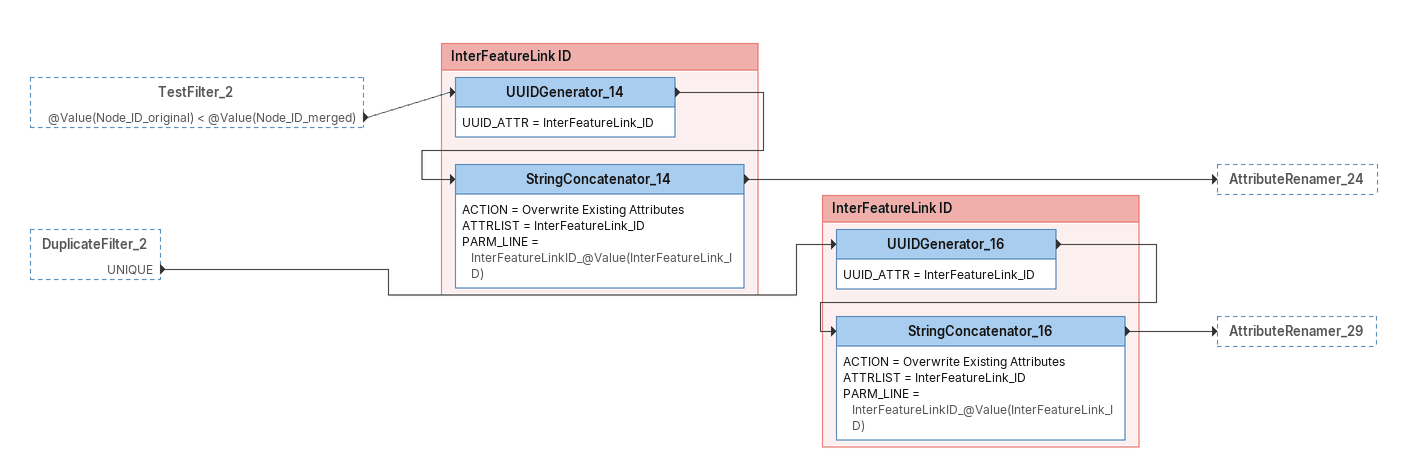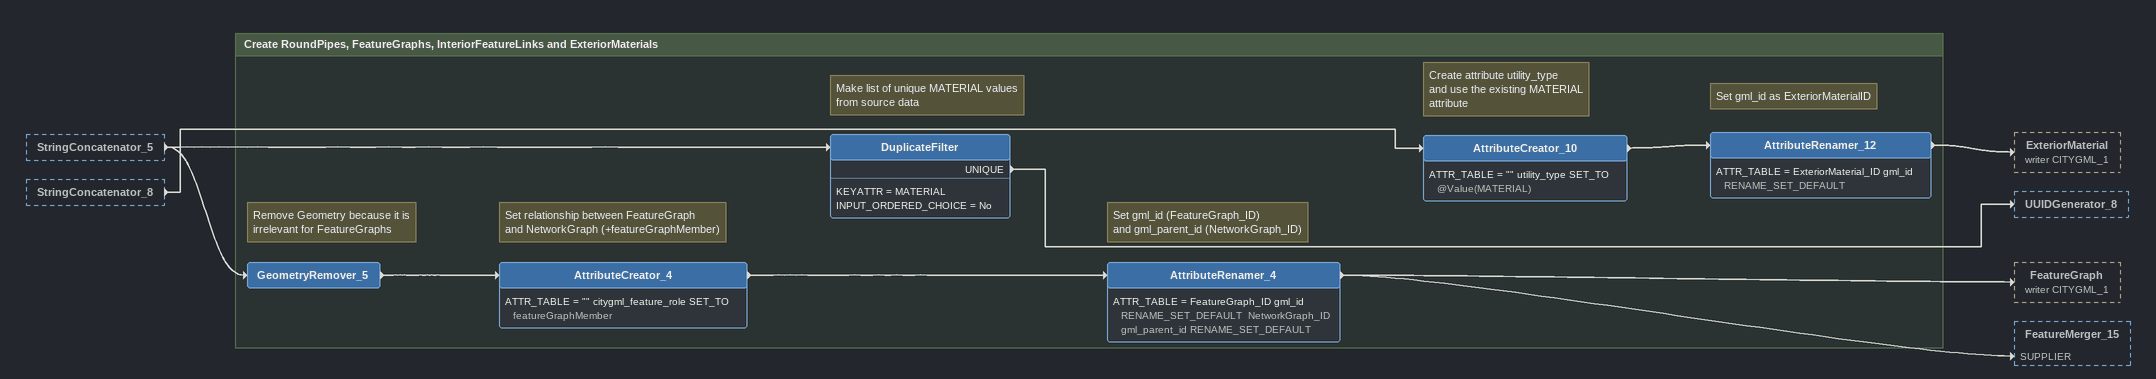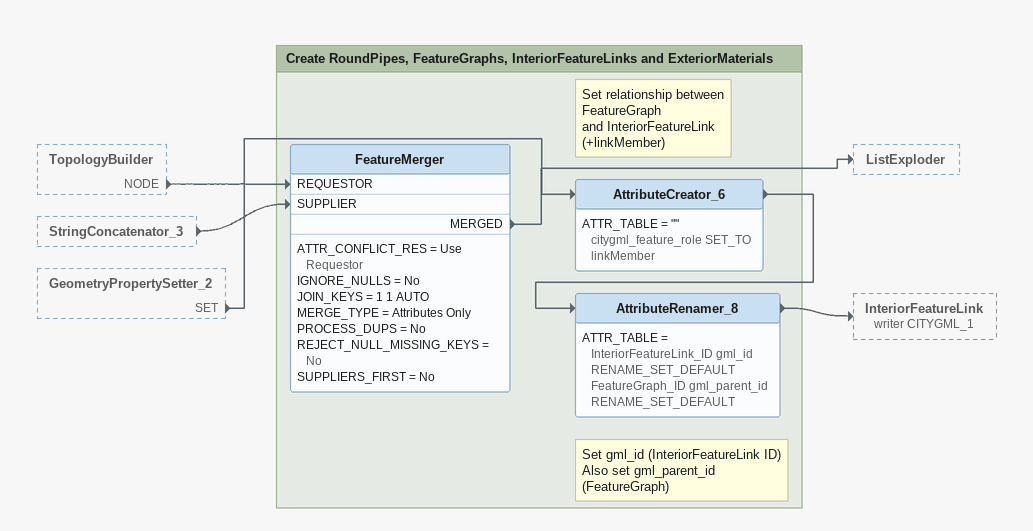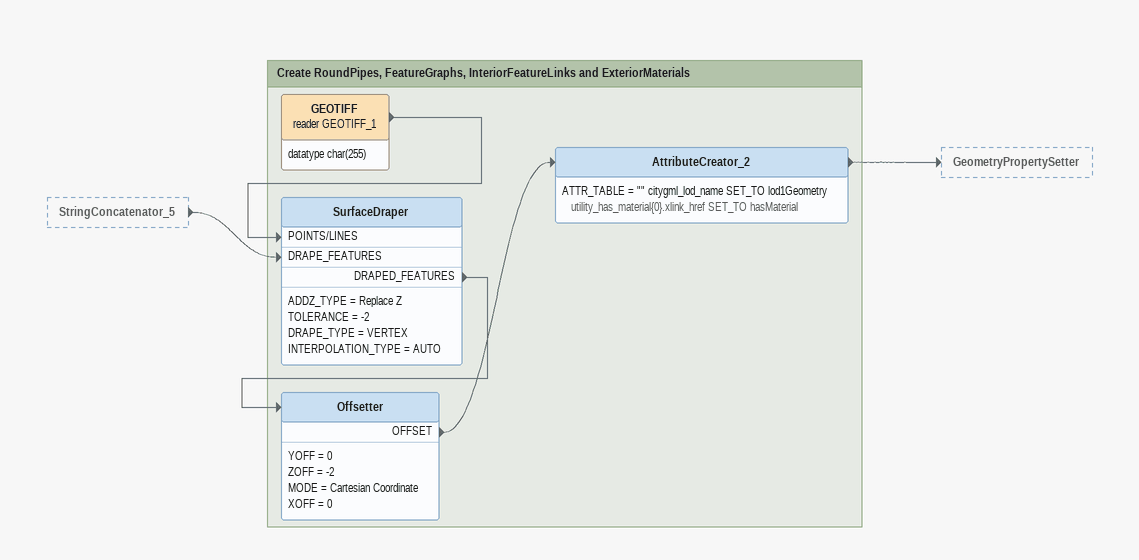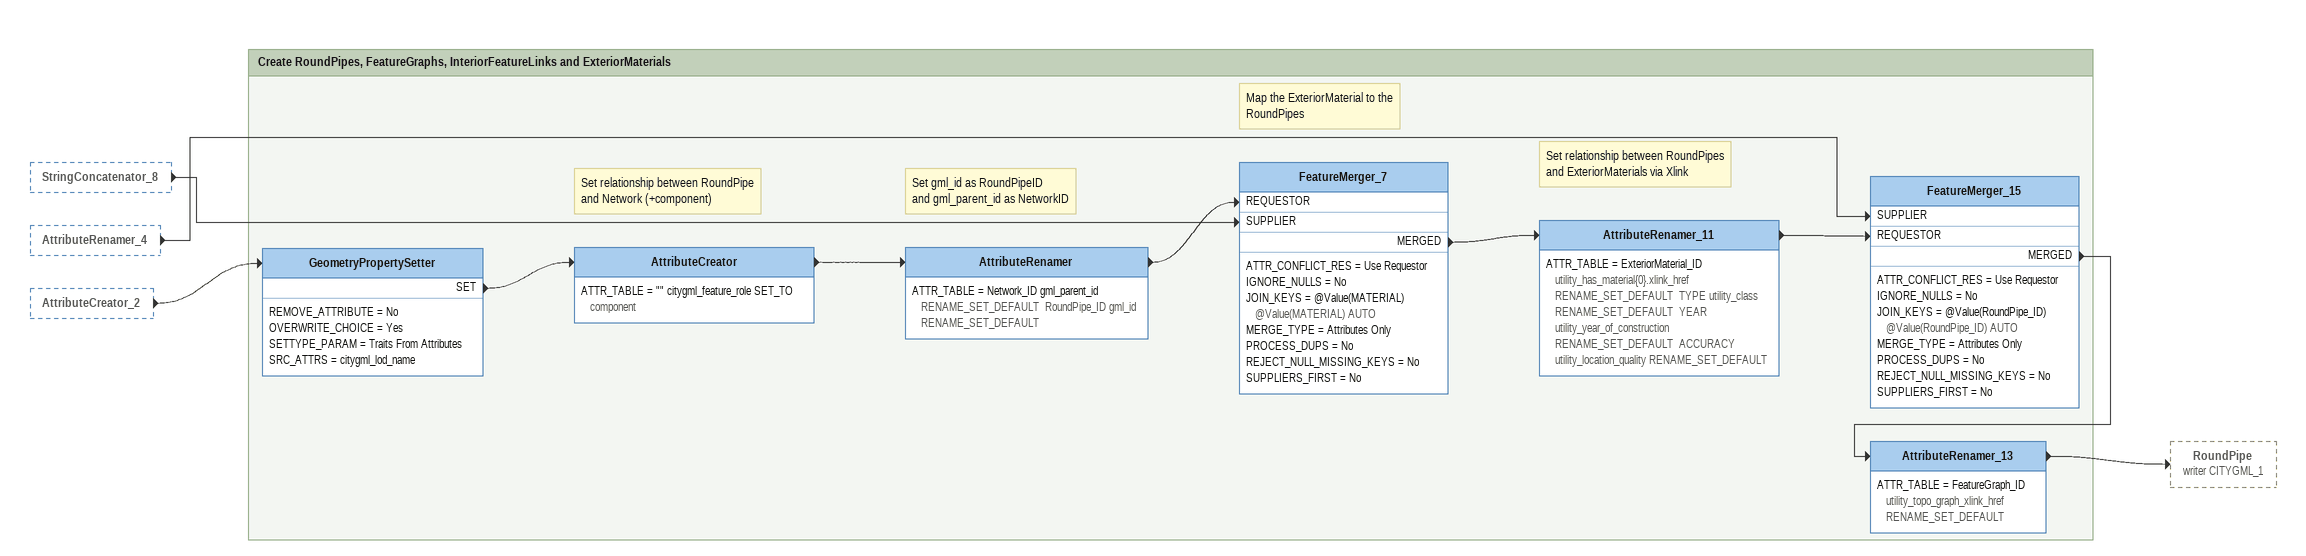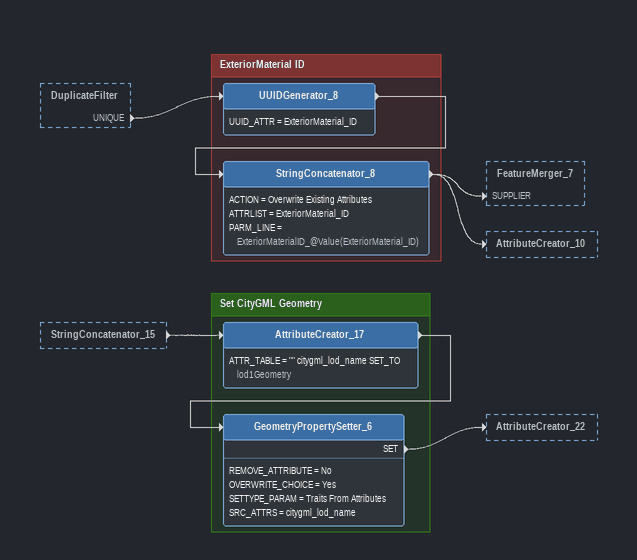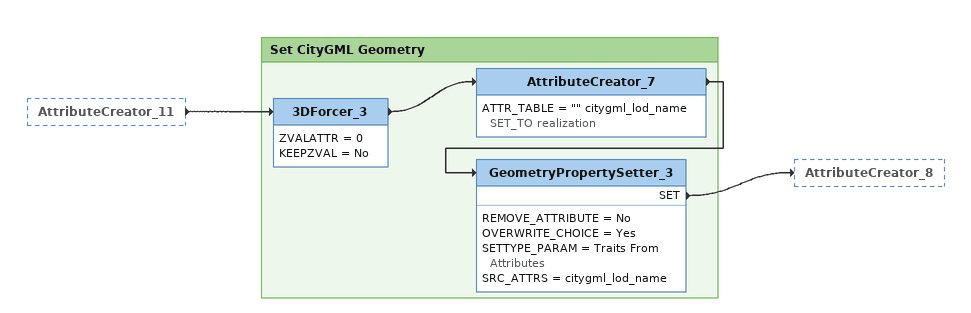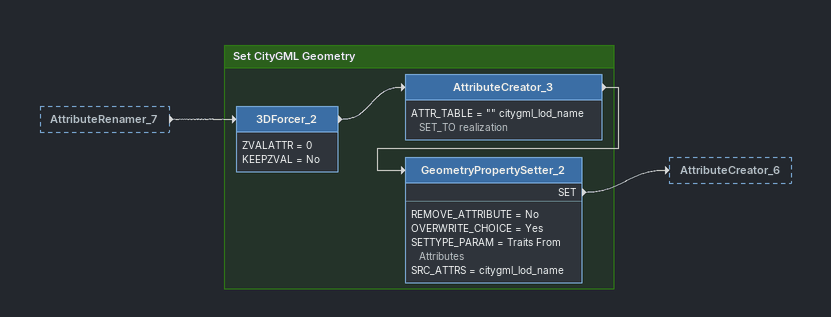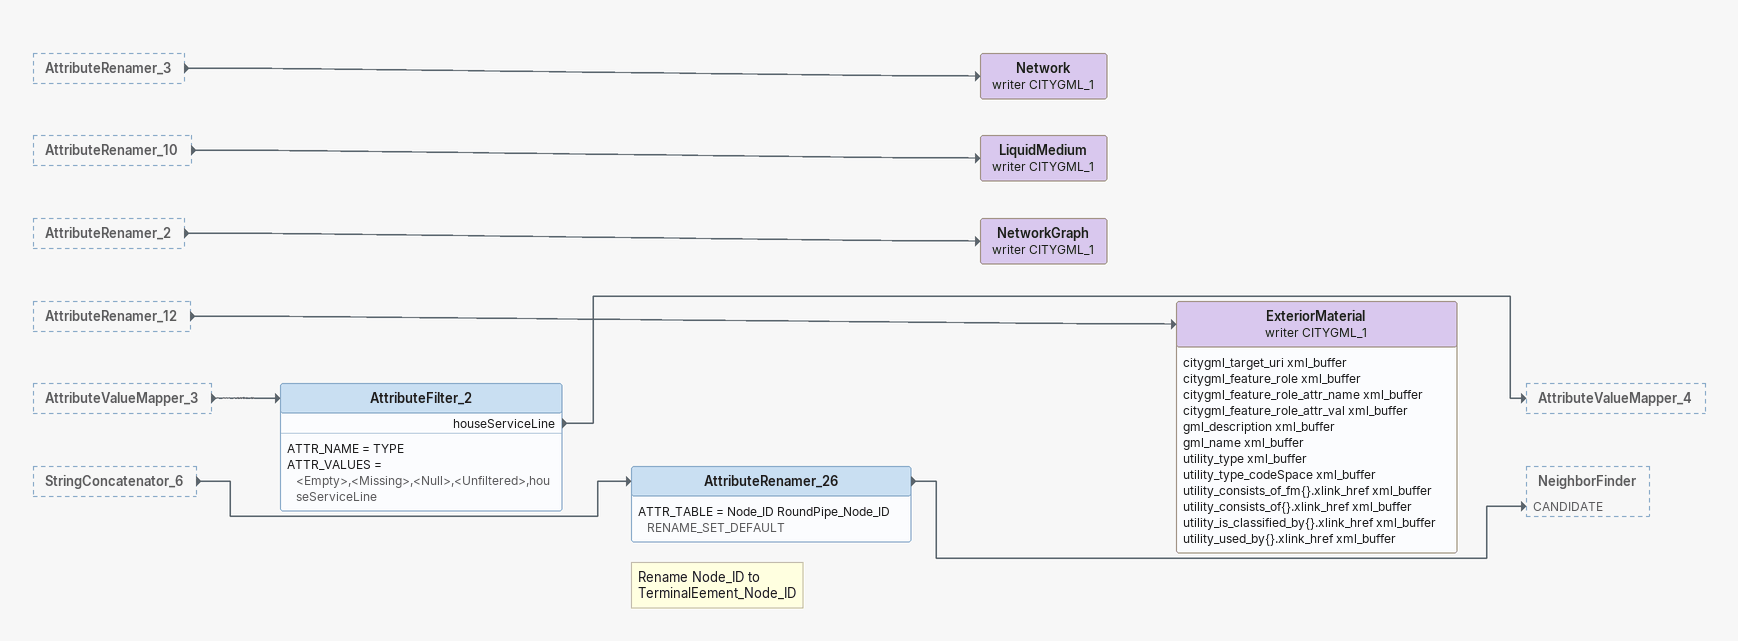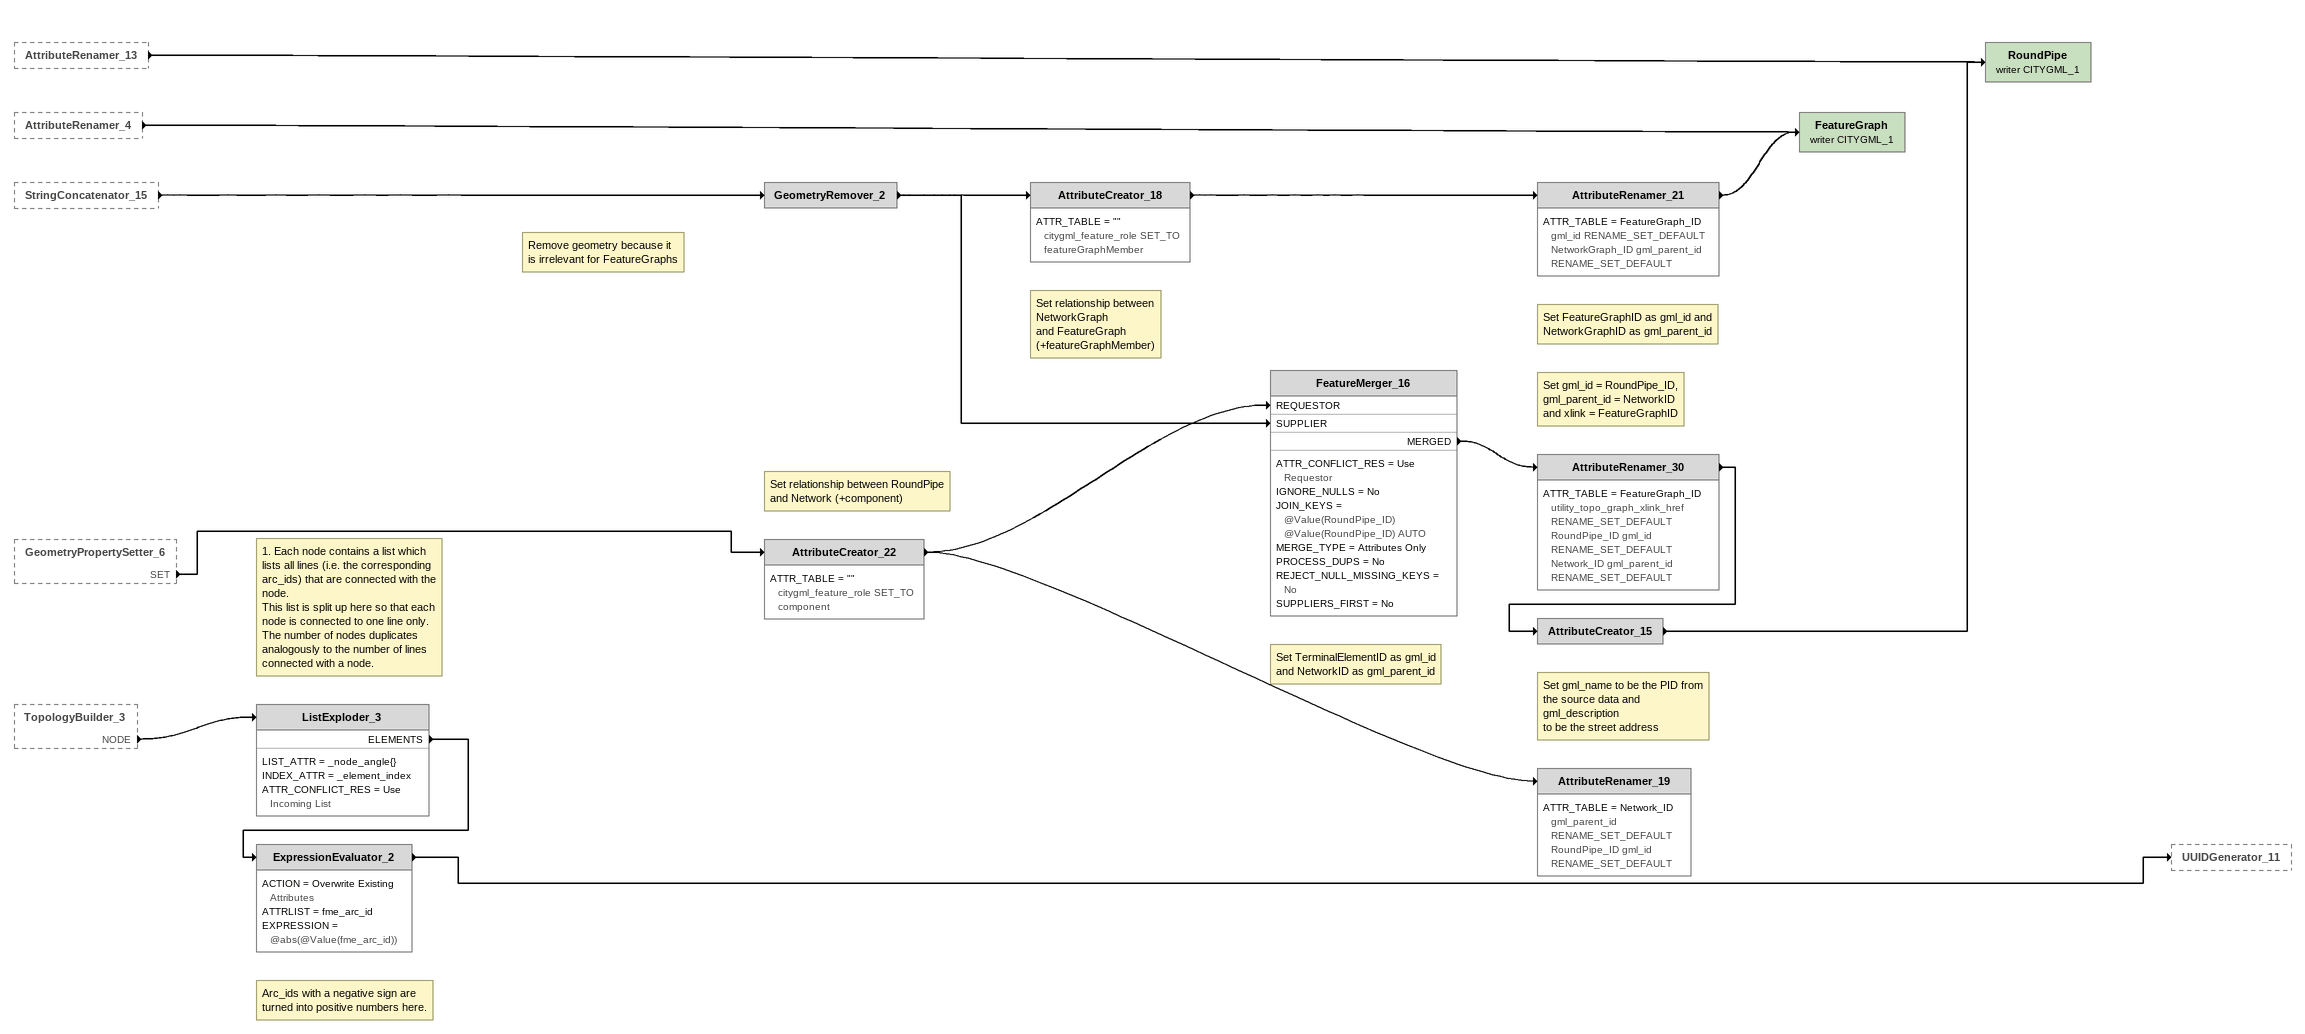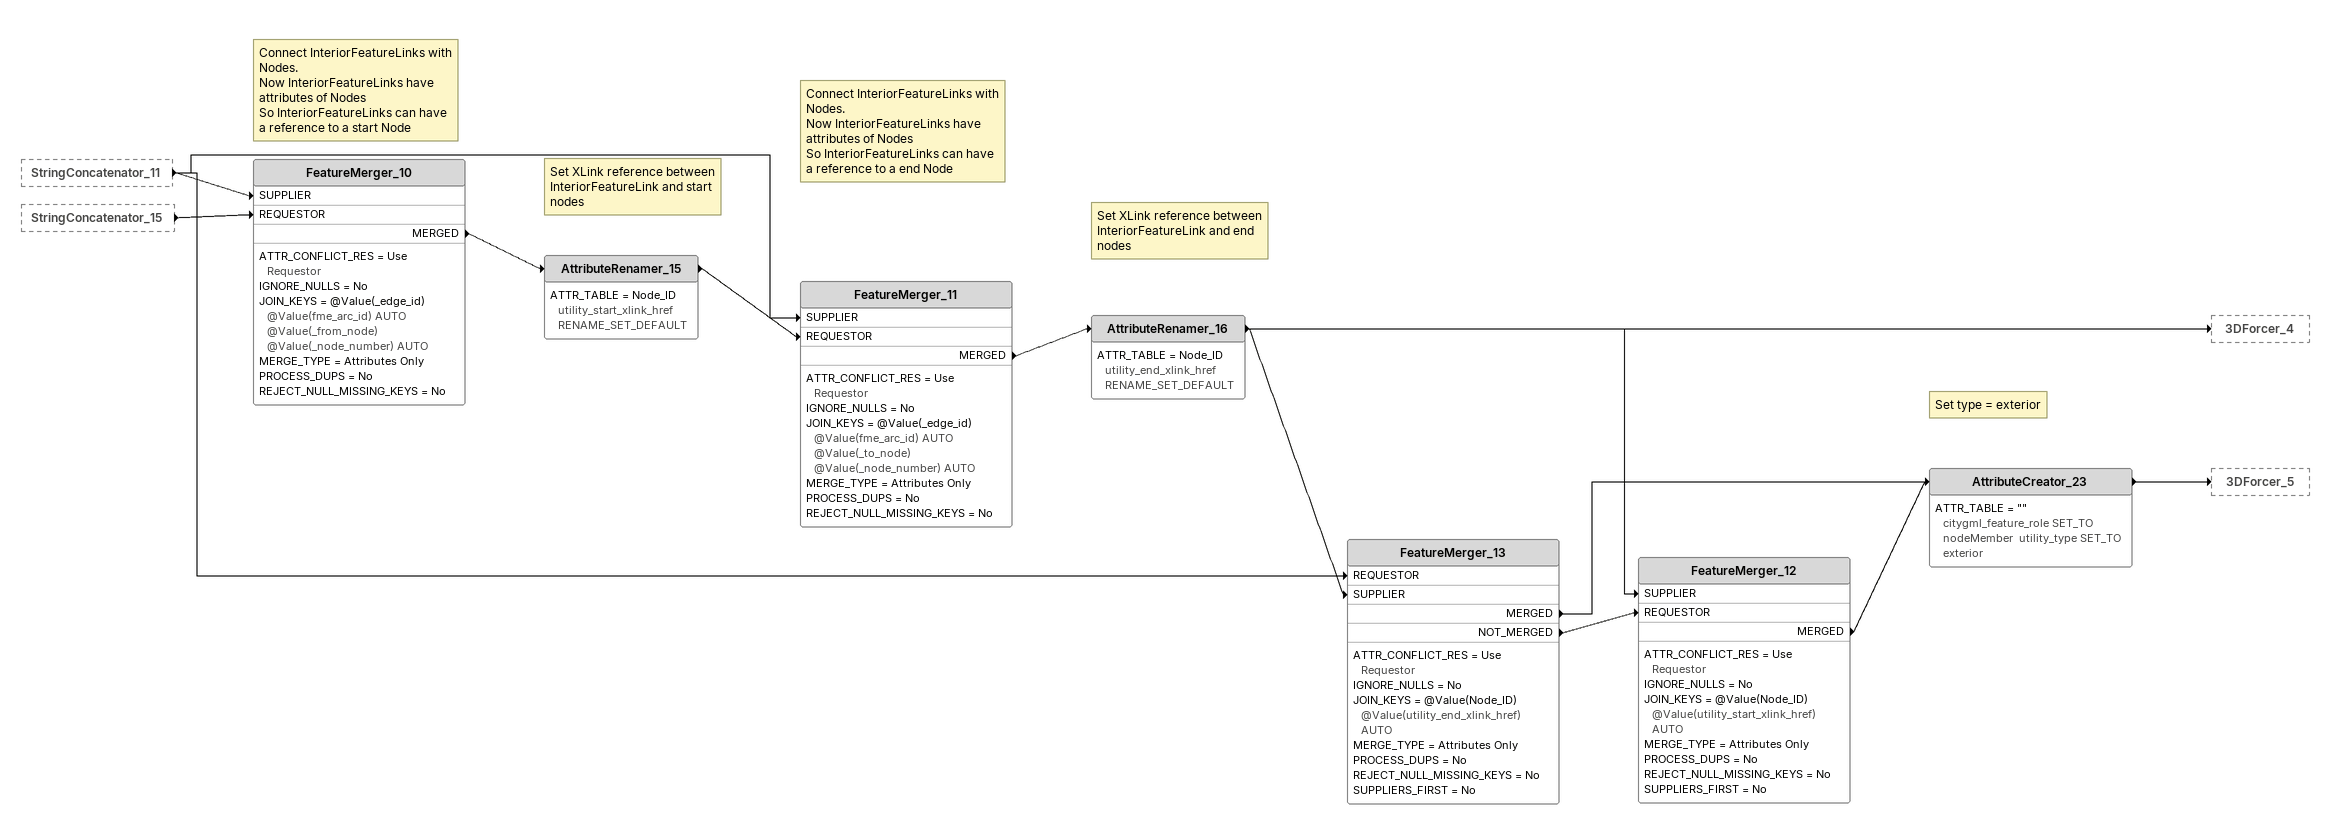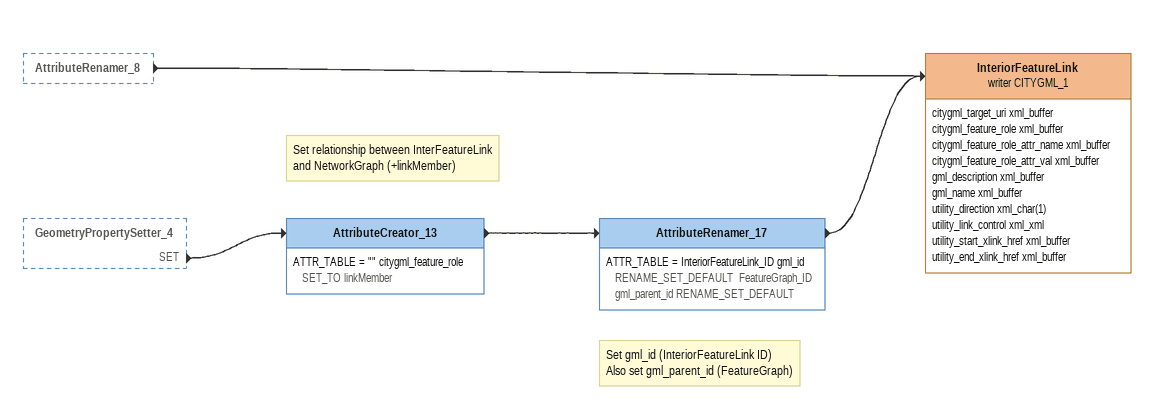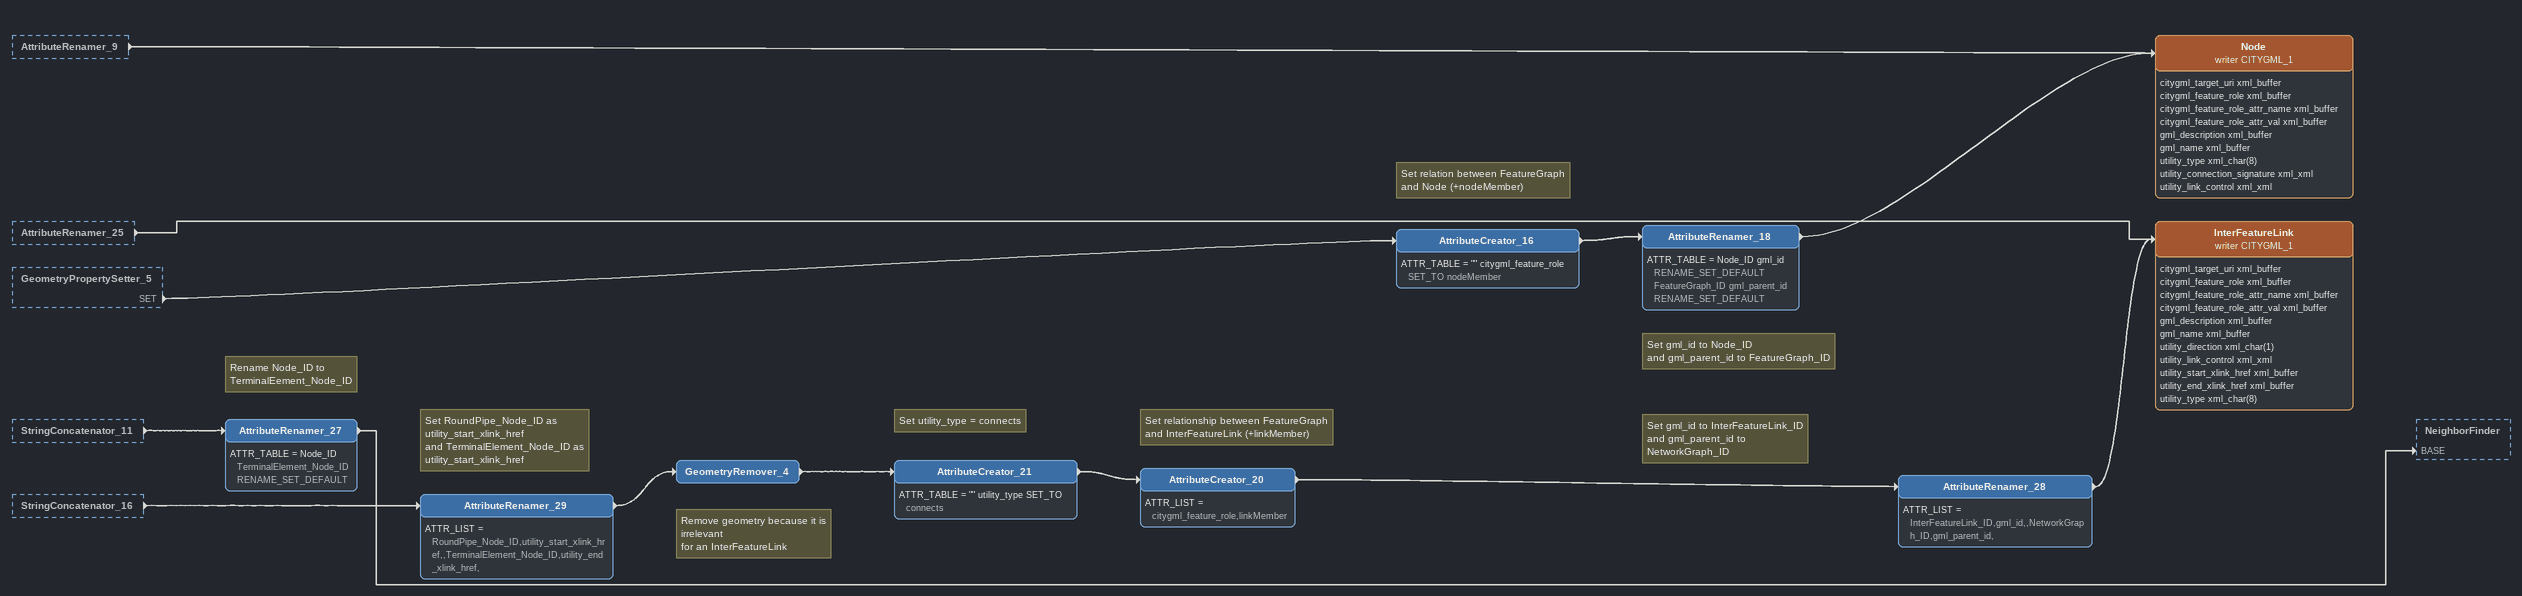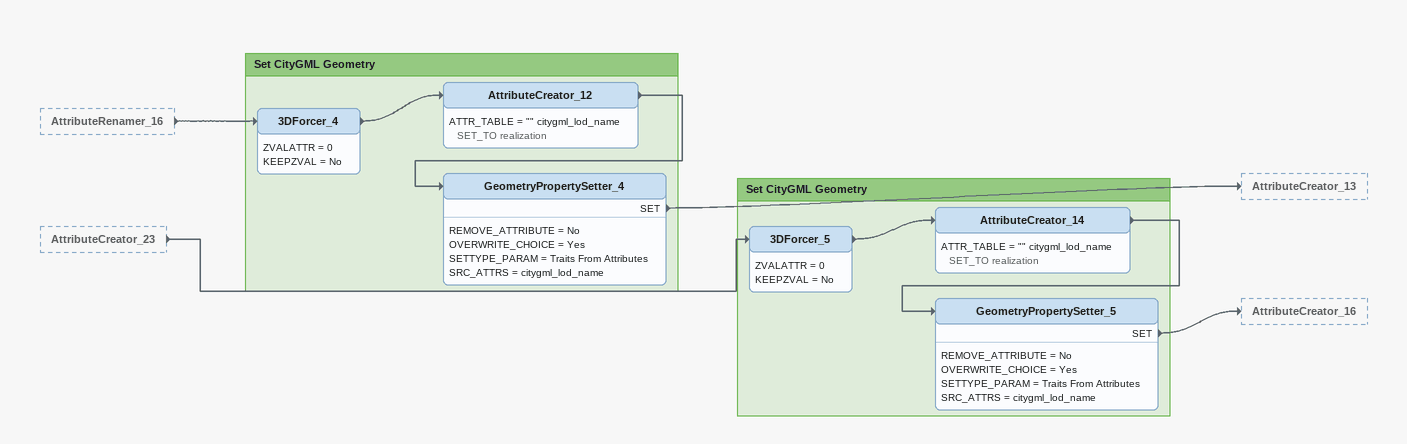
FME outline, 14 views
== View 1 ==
TestFilter_2 [outside]
    @Value(Node_ID_original) < @Value(Node_ID_merged) -> UUIDGenerator_14
DuplicateFilter_2 [outside]
    UNIQUE -> UUIDGenerator_16

Bookmark: InterFeatureLink ID
UUIDGenerator_14
    UUID_ATTR = InterFeatureLink_ID
    -> StringConcatenator_14
StringConcatenator_14
    ACTION = Overwrite Existing Attributes
    ATTRLIST = InterFeatureLink_ID
    PARM_LINE = InterFeatureLinkID_@Value(InterFeatureLink_ID)
    -> AttributeRenamer_24

Bookmark: InterFeatureLink ID
UUIDGenerator_16
    UUID_ATTR = InterFeatureLink_ID
    -> StringConcatenator_16
StringConcatenator_16
    ACTION = Overwrite Existing Attributes
    ATTRLIST = InterFeatureLink_ID
    PARM_LINE = InterFeatureLinkID_@Value(InterFeatureLink_ID)
    -> AttributeRenamer_29

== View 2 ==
StringConcatenator_5 [outside]
    -> GeometryRemover_5
    -> DuplicateFilter
StringConcatenator_8 [outside]
    -> AttributeCreator_10

Bookmark: Create RoundPipes, FeatureGraphs, InteriorFeatureLinks and ExteriorMaterials
Note: Make list of unique MATERIAL values / from source data
DuplicateFilter
    KEYATTR = MATERIAL
    INPUT_ORDERED_CHOICE = No
    UNIQUE -> UUIDGenerator_8
Note: Create attribute utility_type / and use the existing MATERIAL / attribute
AttributeCreator_10
    ATTR_TABLE = "" utility_type SET_TO @Value(MATERIAL)
    -> AttributeRenamer_12
Note: Set gml_id as ExteriorMaterialID
AttributeRenamer_12
    ATTR_TABLE = ExteriorMaterial_ID gml_id RENAME_SET_DEFAULT
    -> ExteriorMaterial (writer CITYGML_1)
Note: Remove Geometry because it is / irrelevant for FeatureGraphs
GeometryRemover_5
    -> AttributeCreator_4
Note: Set relationship between FeatureGraph / and NetworkGraph (+featureGraphMember)
AttributeCreator_4
    ATTR_TABLE = "" citygml_feature_role SET_TO featureGraphMember
    -> AttributeRenamer_4
Note: Set gml_id (FeatureGraph_ID) / and gml_parent_id (NetworkGraph_ID)
AttributeRenamer_4
    ATTR_TABLE = FeatureGraph_ID gml_id RENAME_SET_DEFAULT  NetworkGraph_ID gml_parent_id RENAME_SET_DEFAULT
    -> FeatureGraph (writer CITYGML_1)
    -> FeatureMerger_15 [SUPPLIER]

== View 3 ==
TopologyBuilder [outside]
    NODE -> FeatureMerger [REQUESTOR]
StringConcatenator_3 [outside]
    -> FeatureMerger [SUPPLIER]
GeometryPropertySetter_2 [outside]
    SET -> AttributeCreator_6

Bookmark: Create RoundPipes, FeatureGraphs, InteriorFeatureLinks and ExteriorMaterials
FeatureMerger
    ATTR_CONFLICT_RES = Use Requestor
    IGNORE_NULLS = No
    JOIN_KEYS = 1 1 AUTO
    MERGE_TYPE = Attributes Only
    PROCESS_DUPS = No
    REJECT_NULL_MISSING_KEYS = No
    SUPPLIERS_FIRST = No
    MERGED -> ListExploder
Note: Set relationship between FeatureGraph / and InteriorFeatureLink (+linkMember)
AttributeCreator_6
    ATTR_TABLE = "" citygml_feature_role SET_TO linkMember
    -> AttributeRenamer_8
Note: Set gml_id (InteriorFeatureLink ID) / Also set gml_parent_id (FeatureGraph)
AttributeRenamer_8
    ATTR_TABLE = InteriorFeatureLink_ID gml_id RENAME_SET_DEFAULT  FeatureGraph_ID gml_parent_id RENAME_SET_DEFAULT
    -> InteriorFeatureLink (writer CITYGML_1)

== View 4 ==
StringConcatenator_5 [outside]
    -> SurfaceDraper [DRAPE_FEATURES]

Bookmark: Create RoundPipes, FeatureGraphs, InteriorFeatureLinks and ExteriorMaterials
GEOTIFF (reader GEOTIFF_1)
    attributes: datatype char(255)
    -> SurfaceDraper [POINTS/LINES]
SurfaceDraper
    ADDZ_TYPE = Replace Z
    TOLERANCE = -2
    DRAPE_TYPE = VERTEX
    INTERPOLATION_TYPE = AUTO
    DRAPED_FEATURES -> Offsetter
Offsetter
    YOFF = 0
    ZOFF = -2
    MODE = Cartesian Coordinate
    XOFF = 0
    OFFSET -> AttributeCreator_2
AttributeCreator_2
    ATTR_TABLE = "" citygml_lod_name SET_TO lod1Geometry  utility_has_material{0}.xlink_href SET_TO hasMaterial
    -> GeometryPropertySetter

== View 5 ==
StringConcatenator_8 [outside]
    -> FeatureMerger_7 [SUPPLIER]
AttributeRenamer_4 [outside]
    -> FeatureMerger_15 [SUPPLIER]
AttributeCreator_2 [outside]
    -> GeometryPropertySetter

Bookmark: Create RoundPipes, FeatureGraphs, InteriorFeatureLinks and ExteriorMaterials
GeometryPropertySetter
    REMOVE_ATTRIBUTE = No
    OVERWRITE_CHOICE = Yes
    SETTYPE_PARAM = Traits From Attributes
    SRC_ATTRS = citygml_lod_name
    SET -> AttributeCreator
Note: Set relationship between RoundPipe / and Network (+component)
AttributeCreator
    ATTR_TABLE = "" citygml_feature_role SET_TO component
    -> AttributeRenamer
Note: Set gml_id as RoundPipeID / and gml_parent_id as NetworkID
AttributeRenamer
    ATTR_TABLE = Network_ID gml_parent_id RENAME_SET_DEFAULT  RoundPipe_ID gml_id RENAME_SET_DEFAULT
    -> FeatureMerger_7 [REQUESTOR]
Note: Map the ExteriorMaterial to the / RoundPipes
FeatureMerger_7
    ATTR_CONFLICT_RES = Use Requestor
    IGNORE_NULLS = No
    JOIN_KEYS = @Value(MATERIAL) @Value(MATERIAL) AUTO
    MERGE_TYPE = Attributes Only
    PROCESS_DUPS = No
    REJECT_NULL_MISSING_KEYS = No
    SUPPLIERS_FIRST = No
    MERGED -> AttributeRenamer_11
Note: Set relationship between RoundPipes / and ExteriorMaterials via Xlink
AttributeRenamer_11
    ATTR_TABLE = ExteriorMaterial_ID utility_has_material{0}.xlink_href RENAME_SET_DEFAULT  TYPE utility_class RENAME_SET_DEFAULT  YEAR utility_year_of_construction RENAME_SET_DEFAULT  ACCURACY utility_location_quality RENAME_SET_DEFAULT
    -> FeatureMerger_15 [REQUESTOR]
FeatureMerger_15
    ATTR_CONFLICT_RES = Use Requestor
    IGNORE_NULLS = No
    JOIN_KEYS = @Value(RoundPipe_ID) @Value(RoundPipe_ID) AUTO
    MERGE_TYPE = Attributes Only
    PROCESS_DUPS = No
    REJECT_NULL_MISSING_KEYS = No
    SUPPLIERS_FIRST = No
    MERGED -> AttributeRenamer_13
AttributeRenamer_13
    ATTR_TABLE = FeatureGraph_ID utility_topo_graph_xlink_href RENAME_SET_DEFAULT
    -> RoundPipe (writer CITYGML_1)

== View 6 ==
DuplicateFilter [outside]
    UNIQUE -> UUIDGenerator_8
StringConcatenator_15 [outside]
    -> AttributeCreator_17

Bookmark: ExteriorMaterial ID
UUIDGenerator_8
    UUID_ATTR = ExteriorMaterial_ID
    -> StringConcatenator_8
StringConcatenator_8
    ACTION = Overwrite Existing Attributes
    ATTRLIST = ExteriorMaterial_ID
    PARM_LINE = ExteriorMaterialID_@Value(ExteriorMaterial_ID)
    -> FeatureMerger_7 [SUPPLIER]
    -> AttributeCreator_10

Bookmark: Set CityGML Geometry
AttributeCreator_17
    ATTR_TABLE = "" citygml_lod_name SET_TO lod1Geometry
    -> GeometryPropertySetter_6
GeometryPropertySetter_6
    REMOVE_ATTRIBUTE = No
    OVERWRITE_CHOICE = Yes
    SETTYPE_PARAM = Traits From Attributes
    SRC_ATTRS = citygml_lod_name
    SET -> AttributeCreator_22

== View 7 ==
AttributeCreator_11 [outside]
    -> 3DForcer_3

Bookmark: Set CityGML Geometry
3DForcer_3
    ZVALATTR = 0
    KEEPZVAL = No
    -> AttributeCreator_7
AttributeCreator_7
    ATTR_TABLE = "" citygml_lod_name SET_TO realization
    -> GeometryPropertySetter_3
GeometryPropertySetter_3
    REMOVE_ATTRIBUTE = No
    OVERWRITE_CHOICE = Yes
    SETTYPE_PARAM = Traits From Attributes
    SRC_ATTRS = citygml_lod_name
    SET -> AttributeCreator_8

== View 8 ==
AttributeRenamer_7 [outside]
    -> 3DForcer_2

Bookmark: Set CityGML Geometry
3DForcer_2
    ZVALATTR = 0
    KEEPZVAL = No
    -> AttributeCreator_3
AttributeCreator_3
    ATTR_TABLE = "" citygml_lod_name SET_TO realization
    -> GeometryPropertySetter_2
GeometryPropertySetter_2
    REMOVE_ATTRIBUTE = No
    OVERWRITE_CHOICE = Yes
    SETTYPE_PARAM = Traits From Attributes
    SRC_ATTRS = citygml_lod_name
    SET -> AttributeCreator_6

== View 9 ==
AttributeRenamer_3 [outside]
    -> Network (writer CITYGML_1)
AttributeRenamer_10 [outside]
    -> LiquidMedium (writer CITYGML_1)
AttributeRenamer_2 [outside]
    -> NetworkGraph (writer CITYGML_1)
AttributeRenamer_12 [outside]
    -> ExteriorMaterial (writer CITYGML_1)
AttributeValueMapper_3 [outside]
    -> AttributeFilter_2
StringConcatenator_6 [outside]
    -> AttributeRenamer_26
AttributeFilter_2
    ATTR_NAME = TYPE
    ATTR_VALUES = <Empty>,<Missing>,<Null>,<Unfiltered>,houseServiceLine
    houseServiceLine -> AttributeValueMapper_4
Network (writer CITYGML_1)
LiquidMedium (writer CITYGML_1)
NetworkGraph (writer CITYGML_1)
ExteriorMaterial (writer CITYGML_1)
    attributes: citygml_target_uri xml_buffer, citygml_feature_role xml_buffer, citygml_feature_role_attr_name xml_buffer, citygml_feature_role_attr_val xml_buffer, gml_description xml_buffer, gml_name xml_buffer, utility_type xml_buffer, utility_type_codeSpace xml_buffer, utility_consists_of_fm{}.xlink_href xml_buffer, utility_consists_of{}.xlink_href xml_buffer, utility_is_classified_by{}.xlink_href xml_buffer, utility_used_by{}.xlink_href xml_buffer
Note: Rename Node_ID to TerminalEement_Node_ID
AttributeRenamer_26
    ATTR_TABLE = Node_ID RoundPipe_Node_ID RENAME_SET_DEFAULT
    -> NeighborFinder [CANDIDATE]

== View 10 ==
AttributeRenamer_13 [outside]
    -> RoundPipe (writer CITYGML_1)
AttributeRenamer_4 [outside]
    -> FeatureGraph (writer CITYGML_1)
StringConcatenator_15 [outside]
    -> GeometryRemover_2
GeometryPropertySetter_6 [outside]
    SET -> AttributeCreator_22
TopologyBuilder_3 [outside]
    NODE -> ListExploder_3
Note: Remove geometry because it / is irrelevant for FeatureGraphs
GeometryRemover_2
    -> AttributeCreator_18
    -> FeatureMerger_16 [SUPPLIER]
Note: Set relationship between NetworkGraph / and FeatureGraph (+featureGraphMember)
AttributeCreator_18
    ATTR_TABLE = "" citygml_feature_role SET_TO featureGraphMember
    -> AttributeRenamer_21
Note: Set FeatureGraphID as gml_id and / NetworkGraphID as gml_parent_id
AttributeRenamer_21
    ATTR_TABLE = FeatureGraph_ID gml_id RENAME_SET_DEFAULT  NetworkGraph_ID gml_parent_id RENAME_SET_DEFAULT
    -> FeatureGraph (writer CITYGML_1)
FeatureGraph (writer CITYGML_1)
Note: Set relationship between RoundPipe / and Network (+component)
AttributeCreator_22
    ATTR_TABLE = "" citygml_feature_role SET_TO component
    -> AttributeRenamer_19
    -> FeatureMerger_16 [REQUESTOR]
FeatureMerger_16
    ATTR_CONFLICT_RES = Use Requestor
    IGNORE_NULLS = No
    JOIN_KEYS = @Value(RoundPipe_ID) @Value(RoundPipe_ID) AUTO
    MERGE_TYPE = Attributes Only
    PROCESS_DUPS = No
    REJECT_NULL_MISSING_KEYS = No
    SUPPLIERS_FIRST = No
    MERGED -> AttributeRenamer_30
Note: Set gml_id = RoundPipe_ID, / gml_parent_id = NetworkID / and xlink = FeatureGraphID
AttributeRenamer_30
    ATTR_TABLE = FeatureGraph_ID utility_topo_graph_xlink_href RENAME_SET_DEFAULT  RoundPipe_ID gml_id RENAME_SET_DEFAULT  Network_ID gml_parent_id RENAME_SET_DEFAULT
    -> AttributeCreator_15
Note: Set gml_name to be the PID from / the source data and gml_description / to be the street address
AttributeCreator_15
    -> RoundPipe (writer CITYGML_1)
Note: Set TerminalElementID as gml_id / and NetworkID as gml_parent_id
AttributeRenamer_19
    ATTR_TABLE = Network_ID gml_parent_id RENAME_SET_DEFAULT  RoundPipe_ID gml_id RENAME_SET_DEFAULT
Note: 1. Each node contains a list which lists all lines (i.e. the corresponding arc_ids) that are connected with the node. / This list is split up here so that each node is connected to one line only. / The number of nodes duplicates analogously to the number of lines connected with a node.
ListExploder_3
    LIST_ATTR = _node_angle{}
    INDEX_ATTR = _element_index
    ATTR_CONFLICT_RES = Use Incoming List
    ELEMENTS -> ExpressionEvaluator_2
Note: Arc_ids with a negative sign are / turned into positive numbers here.
ExpressionEvaluator_2
    ACTION = Overwrite Existing Attributes
    ATTRLIST = fme_arc_id
    EXPRESSION = @abs(@Value(fme_arc_id))
    -> UUIDGenerator_11
RoundPipe (writer CITYGML_1)

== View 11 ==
StringConcatenator_11 [outside]
    -> FeatureMerger_10 [SUPPLIER]
    -> FeatureMerger_11 [SUPPLIER]
    -> FeatureMerger_13 [REQUESTOR]
StringConcatenator_15 [outside]
    -> FeatureMerger_10 [REQUESTOR]
Note: Connect InteriorFeatureLinks with Nodes. / Now InteriorFeatureLinks have attributes of Nodes / So InteriorFeatureLinks can have a reference to a start Node
FeatureMerger_10
    ATTR_CONFLICT_RES = Use Requestor
    IGNORE_NULLS = No
    JOIN_KEYS = @Value(_edge_id) @Value(fme_arc_id) AUTO @Value(_from_node) @Value(_node_number) AUTO
    MERGE_TYPE = Attributes Only
    PROCESS_DUPS = No
    REJECT_NULL_MISSING_KEYS = No
    MERGED -> AttributeRenamer_15
Note: Set XLink reference between / InteriorFeatureLink and start / nodes
AttributeRenamer_15
    ATTR_TABLE = Node_ID utility_start_xlink_href RENAME_SET_DEFAULT
    -> FeatureMerger_11 [REQUESTOR]
Note: Connect InteriorFeatureLinks with Nodes. / Now InteriorFeatureLinks have attributes of Nodes / So InteriorFeatureLinks can have a reference to a end Node
FeatureMerger_11
    ATTR_CONFLICT_RES = Use Requestor
    IGNORE_NULLS = No
    JOIN_KEYS = @Value(_edge_id) @Value(fme_arc_id) AUTO @Value(_to_node) @Value(_node_number) AUTO
    MERGE_TYPE = Attributes Only
    PROCESS_DUPS = No
    REJECT_NULL_MISSING_KEYS = No
    MERGED -> AttributeRenamer_16
Note: Set XLink reference between / InteriorFeatureLink and end / nodes
AttributeRenamer_16
    ATTR_TABLE = Node_ID utility_end_xlink_href RENAME_SET_DEFAULT
    -> 3DForcer_4
    -> FeatureMerger_13 [SUPPLIER]
    -> FeatureMerger_12 [SUPPLIER]
FeatureMerger_13
    ATTR_CONFLICT_RES = Use Requestor
    IGNORE_NULLS = No
    JOIN_KEYS = @Value(Node_ID) @Value(utility_end_xlink_href) AUTO
    MERGE_TYPE = Attributes Only
    PROCESS_DUPS = No
    REJECT_NULL_MISSING_KEYS = No
    SUPPLIERS_FIRST = No
    MERGED -> AttributeCreator_23
    NOT_MERGED -> FeatureMerger_12 [REQUESTOR]
FeatureMerger_12
    ATTR_CONFLICT_RES = Use Requestor
    IGNORE_NULLS = No
    JOIN_KEYS = @Value(Node_ID) @Value(utility_start_xlink_href) AUTO
    MERGE_TYPE = Attributes Only
    PROCESS_DUPS = No
    REJECT_NULL_MISSING_KEYS = No
    SUPPLIERS_FIRST = No
    MERGED -> AttributeCreator_23
Note: Set type = exterior
AttributeCreator_23
    ATTR_TABLE = "" citygml_feature_role SET_TO nodeMember  utility_type SET_TO exterior
    -> 3DForcer_5

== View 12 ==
AttributeRenamer_8 [outside]
    -> InteriorFeatureLink (writer CITYGML_1)
GeometryPropertySetter_4 [outside]
    SET -> AttributeCreator_13
Note: Set relationship between InterFeatureLink / and NetworkGraph (+linkMember)
AttributeCreator_13
    ATTR_TABLE = "" citygml_feature_role SET_TO linkMember
    -> AttributeRenamer_17
Note: Set gml_id (InteriorFeatureLink ID) / Also set gml_parent_id (FeatureGraph)
AttributeRenamer_17
    ATTR_TABLE = InteriorFeatureLink_ID gml_id RENAME_SET_DEFAULT  FeatureGraph_ID gml_parent_id RENAME_SET_DEFAULT
    -> InteriorFeatureLink (writer CITYGML_1)
InteriorFeatureLink (writer CITYGML_1)
    attributes: citygml_target_uri xml_buffer, citygml_feature_role xml_buffer, citygml_feature_role_attr_name xml_buffer, citygml_feature_role_attr_val xml_buffer, gml_description xml_buffer, gml_name xml_buffer, utility_direction xml_char(1), utility_link_control xml_xml, utility_start_xlink_href xml_buffer, utility_end_xlink_href xml_buffer

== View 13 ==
AttributeRenamer_9 [outside]
    -> Node (writer CITYGML_1)
AttributeRenamer_25 [outside]
    -> InterFeatureLink (writer CITYGML_1)
GeometryPropertySetter_5 [outside]
    SET -> AttributeCreator_16
StringConcatenator_11 [outside]
    -> AttributeRenamer_27
StringConcatenator_16 [outside]
    -> AttributeRenamer_29
Note: Set relation between FeatureGraph / and Node (+nodeMember)
AttributeCreator_16
    ATTR_TABLE = "" citygml_feature_role SET_TO nodeMember
    -> AttributeRenamer_18
Note: Set gml_id to Node_ID / and gml_parent_id to FeatureGraph_ID
AttributeRenamer_18
    ATTR_TABLE = Node_ID gml_id RENAME_SET_DEFAULT  FeatureGraph_ID gml_parent_id RENAME_SET_DEFAULT
    -> Node (writer CITYGML_1)
Node (writer CITYGML_1)
    attributes: citygml_target_uri xml_buffer, citygml_feature_role xml_buffer, citygml_feature_role_attr_name xml_buffer, citygml_feature_role_attr_val xml_buffer, gml_description xml_buffer, gml_name xml_buffer, utility_type xml_char(8), utility_connection_signature xml_xml, utility_link_control xml_xml
Note: Rename Node_ID to TerminalEement_Node_ID
AttributeRenamer_27
    ATTR_TABLE = Node_ID TerminalElement_Node_ID RENAME_SET_DEFAULT
    -> NeighborFinder [BASE]
Note: Set RoundPipe_Node_ID as utility_start_xlink_href / and TerminalElement_Node_ID as utility_start_xlink_href
AttributeRenamer_29
    ATTR_LIST = RoundPipe_Node_ID,utility_start_xlink_href,,TerminalElement_Node_ID,utility_end_xlink_href,
    -> GeometryRemover_4
Note: Remove geometry because it is irrelevant / for an InterFeatureLink
GeometryRemover_4
    -> AttributeCreator_21
Note: Set utility_type = connects
AttributeCreator_21
    ATTR_TABLE = "" utility_type SET_TO connects
    -> AttributeCreator_20
Note: Set relationship between FeatureGraph / and InterFeatureLink (+linkMember)
AttributeCreator_20
    ATTR_LIST = citygml_feature_role,linkMember
    -> AttributeRenamer_28
Note: Set gml_id to InterFeatureLink_ID / and gml_parent_id to NetworkGraph_ID
AttributeRenamer_28
    ATTR_LIST = InterFeatureLink_ID,gml_id,,NetworkGraph_ID,gml_parent_id,
    -> InterFeatureLink (writer CITYGML_1)
InterFeatureLink (writer CITYGML_1)
    attributes: citygml_target_uri xml_buffer, citygml_feature_role xml_buffer, citygml_feature_role_attr_name xml_buffer, citygml_feature_role_attr_val xml_buffer, gml_description xml_buffer, gml_name xml_buffer, utility_direction xml_char(1), utility_link_control xml_xml, utility_start_xlink_href xml_buffer, utility_end_xlink_href xml_buffer, utility_type xml_char(8)

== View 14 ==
AttributeRenamer_16 [outside]
    -> 3DForcer_4
AttributeCreator_23 [outside]
    -> 3DForcer_5

Bookmark: Set CityGML Geometry
3DForcer_4
    ZVALATTR = 0
    KEEPZVAL = No
    -> AttributeCreator_12
AttributeCreator_12
    ATTR_TABLE = "" citygml_lod_name SET_TO realization
    -> GeometryPropertySetter_4
GeometryPropertySetter_4
    REMOVE_ATTRIBUTE = No
    OVERWRITE_CHOICE = Yes
    SETTYPE_PARAM = Traits From Attributes
    SRC_ATTRS = citygml_lod_name
    SET -> AttributeCreator_13

Bookmark: Set CityGML Geometry
3DForcer_5
    ZVALATTR = 0
    KEEPZVAL = No
    -> AttributeCreator_14
AttributeCreator_14
    ATTR_TABLE = "" citygml_lod_name SET_TO realization
    -> GeometryPropertySetter_5
GeometryPropertySetter_5
    REMOVE_ATTRIBUTE = No
    OVERWRITE_CHOICE = Yes
    SETTYPE_PARAM = Traits From Attributes
    SRC_ATTRS = citygml_lod_name
    SET -> AttributeCreator_16
